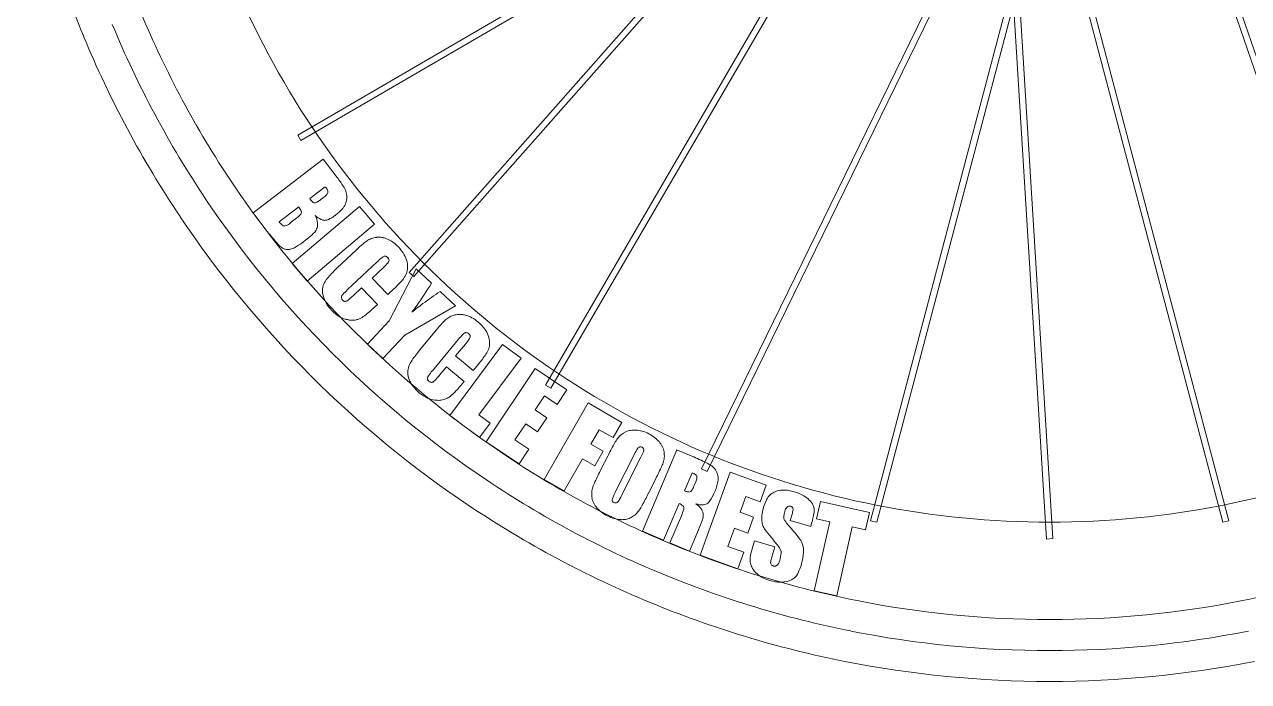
# Model space of a CAD drawing. Extents: x 3 to 469, y 9 to 280.
# Drawn here: x 281.1 to 392.3, y 8.7 to 68.4 of the extents above; entities that cross this region are included whole.
import ezdxf

# ---------------------------------------------------------------- set-up
doc = ezdxf.new("R2010")
doc.units = 0
doc.layers.add('Layer_1', color=7, linetype='Continuous', lineweight=0, true_color=0xffffff)

msp = doc.modelspace()

# ---------------------------------------------------------------- linework, layer by layer
at = {"layer": 'Layer_1', "color": 7, "true_color": 0xffffff}
for p, q in [((316.04, 45.88), (369.11, 105.95)), ((369.53, 105.57), (316.46, 45.5)), ((328.44, 35.63), (368.77, 104.9)), ((369.26, 104.61), (328.93, 35.35)), ((405.41, 27.81), (379.36, 103.61)), ((379.9, 103.8), (405.94, 28)), ((373.99, 21.64), (369.04, 101.64)), ((369.6, 101.68), (374.55, 21.68)), ((357.99, 23.31), (378.45, 100.8)), ((379, 100.66), (358.54, 23.16)), ((390.01, 23.16), (369.55, 100.66)), ((370.09, 100.8), (390.55, 23.31)), ((342.62, 28.03), (377.8, 100.04)), ((378.31, 99.79), (343.12, 27.78)), ((305.91, 58.37), (375.17, 98.7)), ((375.45, 98.21), (306.19, 57.88)), ((306.19, 57.88), (305.91, 58.37)), ((301.87, 51.29), (308.24, 56.16)), ((308.24, 56.16), (309.51, 54.51)), ((308.42, 53.67), (307, 52.59)), ((303.33, 49.37), (301.87, 51.29)), ((306.01, 51.83), (304.23, 50.47)), ((305.42, 46.68), (311.54, 51.87)), ((311.54, 51.87), (312.89, 50.28)), ((305.24, 50.38), (305.83, 50.83)), ((312.89, 50.28), (306.77, 45.09)), ((306.9, 49.03), (306.32, 48.58)), ((309.51, 46.3), (311.22, 47.91)), ((313.13, 46.84), (310.42, 44.29)), ((306.77, 45.09), (305.42, 46.68)), ((312.68, 45.37), (313.7, 46.33)), ((314.24, 41.48), (316.67, 46.21)), ((316.46, 45.5), (316.04, 45.88)), ((316.67, 46.21), (318.07, 44.9)), ((314.11, 43.86), (312.68, 45.37)), ((310.99, 43.79), (311.72, 44.47)), ((311.72, 44.47), (313.15, 42.96)), ((314.66, 44.38), (314.11, 43.86)), ((318.86, 44.15), (320.26, 42.84)), ((313.15, 42.96), (312.92, 42.74)), ((320.26, 42.84), (315.64, 40.16)), ((312.25, 39.36), (314.24, 41.48)), ((315.64, 40.16), (313.65, 38.04)), ((317.01, 38.83), (318.51, 40.63)), ((313.65, 38.04), (312.25, 39.36)), ((320.54, 39.81), (318.15, 36.94)), ((319.75, 32.88), (324.53, 39.32)), ((320.27, 38.3), (321.16, 39.37)), ((324.53, 39.32), (326.21, 38.08)), ((321.87, 36.97), (320.27, 38.3)), ((326.21, 38.08), (322.39, 32.93)), ((318.78, 36.52), (319.43, 37.29)), ((319.43, 37.29), (321.03, 35.96)), ((322.36, 37.55), (321.87, 36.97)), ((323.03, 30.48), (327.5, 37.15)), ((327.5, 37.15), (330.38, 35.21)), ((321.03, 35.96), (320.83, 35.72)), ((328.93, 35.35), (328.44, 35.63)), ((328.34, 34.65), (327.49, 33.39)), ((329.49, 33.88), (328.34, 34.65)), ((330.38, 35.21), (329.49, 33.88)), ((327.49, 33.39), (328.57, 32.66)), ((328.31, 27.06), (332.32, 34.01)), ((332.32, 34.01), (335.38, 32.25)), ((322.45, 30.88), (319.75, 32.88)), ((322.39, 32.93), (323.4, 32.17)), ((328.57, 32.66), (327.72, 31.39)), ((323.4, 32.17), (322.45, 30.88)), ((326.64, 32.12), (325.66, 30.66)), ((327.72, 31.39), (326.64, 32.12)), ((333.32, 31.58), (332.56, 30.27)), ((334.58, 30.86), (333.32, 31.58)), ((335.38, 32.25), (334.58, 30.86)), ((326.03, 28.47), (323.03, 30.48)), ((325.66, 30.66), (326.93, 29.8)), ((332.56, 30.27), (333.68, 29.62)), ((326.93, 29.8), (326.03, 28.47)), ((331.8, 28.94), (330.12, 26.02)), ((332.92, 28.3), (331.8, 28.94)), ((333.68, 29.62), (332.92, 28.3)), ((333.47, 27.95), (334.09, 29.18)), ((336.52, 29.36), (334.84, 26.02)), ((335.45, 25.78), (337.11, 29.07)), ((337.24, 22.37), (340.38, 29.75)), ((340.38, 29.75), (341.74, 29.17)), ((343.12, 27.78), (342.62, 28.03)), ((330.12, 26.02), (328.31, 27.06)), ((338.4, 27.01), (337.79, 25.78)), ((341.76, 27.67), (341.07, 26.03)), ((341.93, 26.45), (342.1, 26.85)), ((342.5, 20.16), (345.22, 27.71)), ((345.22, 27.71), (348.49, 26.53)), ((348.49, 26.53), (347.95, 25.02)), ((340.58, 24.88), (339.16, 21.55)), ((346.64, 25.5), (346.12, 24.07)), ((347.95, 25.02), (346.64, 25.5)), ((353.08, 23.48), (353.43, 25.04)), ((353.43, 25.04), (357.88, 24.04)), ((339.74, 21.3), (340.79, 23.76)), ((346.12, 24.07), (347.35, 23.62)), ((347.35, 23.62), (346.83, 22.18)), ((350.68, 23.33), (350.85, 23.9)), ((354.29, 23.21), (353.08, 23.48)), ((357.88, 24.04), (357.53, 22.47)), ((339.16, 21.55), (337.24, 22.37)), ((342.35, 22.49), (341.53, 20.54)), ((345.61, 22.63), (345.01, 20.97)), ((346.83, 22.18), (345.61, 22.63)), ((352.54, 22.78), (350.68, 23.33)), ((352.63, 23.09), (352.54, 22.78)), ((352.87, 16.94), (354.29, 23.21)), ((356.32, 22.75), (354.91, 16.49)), ((357.53, 22.47), (356.32, 22.75)), ((358.54, 23.16), (357.99, 23.31)), ((390.55, 23.31), (390.01, 23.16)), ((341.53, 20.54), (339.74, 21.3)), ((347.27, 20.96), (347.42, 21.47)), ((347.42, 21.47), (349.28, 20.92)), ((374.55, 21.68), (373.99, 21.64)), ((345.91, 18.94), (342.5, 20.16)), ((345.01, 20.97), (346.45, 20.45)), ((346.45, 20.45), (345.91, 18.94)), ((349.28, 20.92), (349, 19.98)), ((354.91, 16.49), (352.87, 16.94))]:
    msp.add_line(p, q, dxfattribs=at)
for centre, radius, start, end in [((373.4, 103.39), 94.12, 191.2116, 202.5213), ((373.98, 103.62), 80.25, 202.5247, 213.7887), ((373.94, 103.61), 89.07, 202.5247, 213.7887), ((373.93, 103.61), 91.88, 202.5213, 213.787), ((373.92, 103.61), 94.69, 202.5213, 213.787), ((374.6, 104.04), 81, 213.7887, 236.2131), ((374.64, 104.08), 89.9, 213.7887, 236.2131), ((305.49, 51.49), 3.66, 31.6167, 36.6277), ((308.18, 53.15), 0.495, 17.976, 31.6167), ((301.81, 48.62), 9.69, 31.6093, 37.4108), ((307.69, 52.24), 2.79, 20.7828, 31.6093), ((374.65, 104.09), 92.74, 213.787, 236.2114), ((297.2, 44.58), 12.66, 38.6279, 39.2466), ((304.46, 50.38), 3.36, 37.4279, 38.6279), ((307.78, 52.92), 0.818, 217.4052, 235.7984), ((303.78, 58.48), 7.32, 301.8888, 307.4136), ((306.48, 54.95), 2.87, 307.4126, 314.802), ((308.11, 53.31), 0.559, 314.802, 331.6046), ((308.19, 53.27), 0.475, 331.6095, 350.7151), ((308.42, 53.23), 0.236, 350.7151, 17.9634), ((308.96, 52.72), 1.42, 0.2514, 20.7801), ((308.78, 52.72), 1.6, 340.924, 0.2514), ((304, 50.38), 2.47, 25.3044, 35.8021), ((306.02, 51.33), 0.241, 317.2013, 351.8314), ((306.01, 51.33), 0.249, 351.802, 25.3044), ((307.46, 52.45), 0.242, 235.7984, 270), ((307.43, 52.62), 0.416, 278.5668, 301.8888), ((306.25, 55.01), 5, 307.4121, 319.0438), ((308.95, 52.67), 1.43, 319.0438, 340.9159), ((374.66, 104.1), 95.58, 213.787, 236.2114), ((305.81, 51.76), 2.04, 219.1326, 231.0779), ((304.71, 50.39), 0.294, 231.0779, 262.9268), ((304.7, 50.45), 0.349, 270, 297.3456), ((303.7, 52.39), 2.54, 297.3456, 307.4108), ((304.05, 53.16), 2.93, 307.414, 317.2013), ((309.29, 53.2), 2.8, 230.4368, 243.6276), ((305.23, 50), 2.51, 8.4787, 24.6997), ((306.79, 50.23), 0.928, 341.6362, 8.4787), ((308.39, 51.38), 0.767, 243.6276, 268.974), ((308.38, 51.39), 0.774, 270, 295.0286), ((307.39, 53.52), 3.12, 295.0286, 307.4113), ((314.95, 58.26), 14.62, 217.413, 222.3201), ((304.77, 51.81), 3.51, 307.4134, 319.9069), ((306.56, 50.3), 1.17, 319.9069, 341.6365), ((313.31, 46.99), 2.09, 96.8533, 110.1992), ((313.27, 47.33), 1.75, 93.4193, 96.8616), ((313.27, 47.31), 1.77, 90, 93.4193), ((313.27, 47.25), 1.83, 77.7973, 90), ((313.15, 46.71), 2.38, 67.1098, 77.7973), ((305.39, 49.55), 1.69, 222.3201, 236.7696), ((305.05, 49.04), 1.08, 236.7713, 252.8655), ((305.01, 48.92), 0.953, 252.8655, 270), ((305.01, 48.99), 1.03, 270, 276.2744), ((305, 49.13), 1.17, 276.2744, 282.1529), ((304.94, 49.43), 1.47, 282.1497, 298.6976), ((303.1, 52.78), 5.29, 298.6976, 307.411), ((324.22, 34.07), 18.99, 130.5989, 133.215), ((315.01, 44.82), 4.83, 125.4099, 130.5989), ((313.14, 47.44), 1.61, 110.1992, 125.4099), ((313.11, 46.62), 2.48, 54.1204, 67.1094), ((312.51, 45.78), 3.52, 43.2167, 54.1204), ((312.2, 45.5), 3.93, 30.0403, 43.2167), ((317.93, 41.73), 7.01, 128.2794, 133.2148), ((314.03, 46.68), 0.711, 112.7347, 128.2794), ((309.04, 51.28), 6.8, 313.2145, 318.3353), ((313.87, 47.07), 0.289, 101.852, 112.7409), ((313.86, 47.11), 0.244, 90, 101.852), ((313.86, 47.11), 0.247, 62.0762, 90), ((313.72, 46.85), 0.536, 43.2115, 62.0762), ((313.8, 46.93), 0.427, 16.1349, 43.215), ((313.76, 47.08), 0.478, 318.3353, 337.727), ((314, 46.98), 0.216, 337.7263, 16.1349), ((313.69, 46.36), 2.21, 12.4375, 30.0403), ((313.74, 46.37), 2.16, 354.6818, 12.4377), ((316.86, 38.48), 10.73, 133.2156, 139.4762), ((313.54, 46.79), 2.48, 319.6463, 332.5666), ((314.5, 46.3), 1.4, 332.5705, 354.6818), ((309.68, 44.23), 1.51, 151.523, 173.862), ((310.91, 43.56), 2.91, 139.4762, 151.5172), ((307.83, 51.65), 9.97, 313.2151, 319.6463), ((251.37, 87.26), 79.02, 325.8485, 327.5777), ((310.02, 44.19), 1.85, 173.862, 193.9983), ((310.43, 44.3), 2.27, 194.0001, 210.8015), ((310.12, 43.61), 0.243, 154.1536, 193.3394), ((310.29, 43.65), 0.411, 193.3394, 223.2176), ((310.52, 43.42), 0.682, 138.3214, 154.161), ((314.89, 39.53), 6.53, 133.2159, 138.3214), ((305.79, 49.32), 7.59, 308.2666, 313.2175), ((352.52, -4.81), 59.42, 124.5089, 126.3555), ((312.04, 45.26), 4.15, 210.8015, 223.2146), ((311.44, 44.69), 3.32, 223.2172, 238.0102), ((310.32, 43.68), 0.456, 223.2103, 242.9929), ((310.23, 43.49), 0.247, 242.9929, 270), ((310.21, 43.56), 0.316, 281.07, 291.0683), ((310.1, 43.86), 0.632, 291.0478, 308.2666), ((304.33, 51.88), 12.54, 307.5762, 313.2168), ((333.35, 21.24), 27.08, 126.3555, 129.0911), ((309.19, 48.04), 9.15, 320.7646, 325.8485), ((310.84, 43.74), 2.2, 238.0102, 256.2251), ((310.98, 44.3), 2.77, 256.2231, 262.5579), ((310.88, 43.54), 2.01, 262.5579, 270), ((310.88, 43.23), 1.7, 270, 281.6526), ((310.95, 42.89), 1.35, 281.6526, 294.7056), ((310.51, 43.86), 2.42, 294.7065, 307.5762), ((333.1, 28.5), 18.98, 137.6465, 140.2631), ((322.64, 38.03), 4.83, 132.4564, 137.6465), ((320.47, 40.4), 1.61, 117.2452, 132.4564), ((320.69, 39.98), 2.09, 103.8976, 117.2452), ((320.61, 40.31), 1.75, 96.8548, 103.904), ((320.62, 40.21), 1.85, 90, 96.8548), ((320.62, 40.09), 1.97, 81.6425, 90), ((320.55, 39.61), 2.46, 74.1541, 81.6425), ((320.55, 39.59), 2.48, 61.1675, 74.1553), ((320.05, 38.68), 3.52, 50.2655, 61.1675), ((319.78, 38.36), 3.93, 37.0856, 50.2624), ((325.93, 35.32), 7.02, 135.3252, 140.2587), ((321.45, 39.76), 0.711, 119.7838, 135.3252), ((321.23, 40.13), 0.282, 105.4826, 119.7922), ((321.22, 40.17), 0.241, 90, 105.4826), ((321.22, 40.14), 0.265, 66.4092, 90), ((321.11, 39.87), 0.561, 50.2547, 66.4092), ((321.19, 39.98), 0.427, 23.1773, 50.2641), ((321.38, 40.06), 0.216, 344.7595, 23.1773), ((321.15, 39.4), 2.21, 19.4826, 37.0856), ((321.2, 39.41), 2.16, 1.7278, 19.4848), ((315.93, 43.72), 6.8, 320.2624, 325.3829), ((321.13, 40.13), 0.478, 325.3829, 344.7759), ((320.95, 39.81), 2.48, 326.6949, 339.6153), ((321.96, 39.44), 1.4, 339.6153, 1.7278), ((318.73, 36.29), 2.91, 146.5242, 158.5689), ((325.26, 31.97), 10.73, 140.2619, 146.5242), ((314.69, 43.93), 9.97, 320.2632, 326.6949), ((317.43, 36.8), 1.51, 158.5656, 180.9075), ((317.77, 36.8), 1.85, 180.9075, 201.0455), ((323.17, 32.77), 6.53, 140.2615, 145.3681), ((374.18, 103.42), 80.25, 236.2131, 247.4787), ((318.16, 36.95), 2.27, 201.0455, 217.8482), ((317.95, 36.23), 0.243, 161.2066, 200.3835), ((318.36, 36.09), 0.682, 145.3681, 161.2121), ((318.11, 36.29), 0.411, 200.3835, 230.2596), ((318.15, 36.34), 0.476, 230.2696, 247.0888), ((318.06, 36.14), 0.258, 247.0888, 270), ((318.06, 36.13), 0.249, 270, 284.7856), ((318.05, 36.19), 0.308, 284.7856, 298.0823), ((317.89, 36.47), 0.632, 298.0955, 315.3119), ((312.95, 41.37), 7.59, 315.3119, 320.2624), ((311.19, 43.73), 12.54, 314.6226, 320.2632), ((319.65, 38.1), 4.15, 217.8482, 230.2617), ((319.12, 37.47), 3.32, 230.2621, 245.056), ((318.3, 36.53), 2.42, 301.7536, 314.6226), ((318.65, 36.45), 2.2, 245.056, 263.2711), ((318.73, 37.14), 2.89, 263.2653, 266.4836), ((318.7, 36.67), 2.42, 266.4836, 270), ((318.7, 36.23), 1.98, 270, 284.3877), ((318.85, 35.63), 1.36, 284.3877, 301.7526), ((336.56, 29.58), 1.98, 117.5173, 132.0241), ((336.48, 29.74), 1.81, 103.3167, 117.5148), ((336.53, 29.5), 2.05, 90, 103.3167), ((336.53, 29.27), 2.28, 88.4858, 90), ((336.53, 29.17), 2.38, 87.0037, 88.4858), ((336.53, 29.13), 2.42, 73.9518, 86.9861), ((336.21, 28.01), 3.59, 63.2571, 73.9518), ((336.24, 28.08), 3.51, 52.8916, 63.2541), ((366.25, 12.97), 36.01, 151.3363, 153.2554), ((340.19, 27.22), 6.31, 146.7496, 151.3363), ((336.52, 29.63), 1.92, 132.0241, 146.7503), ((336.78, 28.8), 2.61, 40.8623, 52.8916), ((337.2, 29.15), 2.06, 25.8267, 40.8643), ((337.4, 29.25), 1.84, 9.8818, 25.8267), ((374.17, 103.38), 89.07, 236.2131, 247.4787), ((341.29, 26.96), 5.34, 146.6914, 153.2547), ((337.08, 29.73), 0.303, 118.8687, 146.6914), ((337.09, 29.72), 0.31, 105.0818, 118.8718), ((337.07, 29.77), 0.259, 90, 105.0818), ((337.07, 29.76), 0.271, 75.5613, 90), ((331.27, 32.01), 6.53, 333.2531, 338.1637), ((337.05, 29.66), 0.372, 63.249, 75.5613), ((337.07, 29.71), 0.316, 32.1419, 63.2597), ((337.15, 29.76), 0.224, 355.0327, 32.1419), ((336.82, 29.79), 0.555, 338.1637, 355.0621), ((337.41, 29.2), 1.83, 340.0975, 355.3645), ((337.22, 29.22), 2.02, 355.3645, 9.8847), ((331.47, 5.05), 26.22, 63.7266, 66.9441), ((374, 102.97), 79.77, 247.4787, 258.7884), ((374.54, 102.97), 79.77, 281.2133, 292.5247), ((365.69, 11.72), 36.08, 153.2558, 155.2204), ((306.21, 43.23), 36.05, 333.2535, 335.2195), ((333.63, 30.57), 5.85, 335.2195, 340.1004), ((341.57, 25.5), 3.41, 54.8037, 63.7266), ((342.78, 27.21), 1.32, 32.6423, 54.8004), ((342.6, 27.1), 1.53, 12.0961, 32.6423), ((374.17, 103.37), 91.88, 236.2114, 247.4753), ((338.25, 24.38), 5.86, 155.2204, 160.0974), ((341.18, 26.3), 1.49, 53.5076, 66.9411), ((341.85, 27.21), 0.358, 25.9025, 53.5076), ((340.84, 27.39), 1.38, 336.9433, 352.1571), ((341.92, 27.24), 0.287, 352.1571, 25.8909), ((339.58, 27.71), 4.6, 336.9436, 349.4014), ((342.73, 27.12), 1.4, 349.4014, 12.0989), ((334.47, 25.75), 1.84, 160.0973, 175.3151), ((334.68, 25.73), 2.04, 175.3151, 189.7395), ((344.24, 21.28), 10.53, 153.2554, 157.048), ((326.01, 30.53), 10.57, 329.4498, 333.2546), ((305.41, 42.09), 36.25, 331.3401, 333.2537), ((341.82, 27.81), 1.94, 246.947, 255.2153), ((341.49, 26.53), 0.609, 255.2153, 270), ((341.52, 26.13), 0.209, 281.4546, 324.2441), ((339.84, 27.34), 2.27, 324.2441, 336.9438), ((339.24, 27.86), 4.97, 326.4294, 336.9458), ((349.85, 24.62), 1.44, 134.5224, 153.4851), ((349.79, 24.68), 1.35, 114.6121, 134.5249), ((350.03, 24.17), 1.92, 97.9181, 114.6121), ((350.07, 23.86), 2.23, 93.8524, 97.9164), ((350.09, 23.61), 2.48, 90, 93.8524), ((350.09, 23.32), 2.77, 80.9003, 90), ((349.88, 22.03), 4.08, 73.4065, 80.9003), ((349.83, 21.85), 4.27, 62.6187, 73.4024), ((350.62, 23.38), 2.54, 48.628, 62.6187), ((374.17, 103.36), 94.69, 236.2114, 247.4753), ((334.46, 25.7), 1.83, 189.742, 205.8275), ((334.65, 25.79), 2.03, 205.8275, 221.0731), ((335.13, 25.14), 0.63, 157.048, 172.6027), ((334.72, 25.2), 0.219, 172.5928, 211.5963), ((334.81, 25.25), 0.329, 211.5963, 243.2641), ((334.84, 25.32), 0.403, 243.2553, 255.0911), ((334.81, 25.18), 0.255, 255.0911, 270), ((334.81, 25.14), 0.22, 270, 294.8875), ((334.77, 25.22), 0.309, 294.8875, 315.825), ((334.4, 25.58), 0.828, 315.8228, 329.4498), ((331.69, 27.73), 6.3, 326.7496, 331.3401), ((340, 23.53), 1.47, 51.0325, 66.9445), ((340.78, 24.49), 0.236, 10.6386, 51.0325), ((340.63, 24.46), 0.383, 344.1658, 10.6286), ((342.92, 27.35), 2.63, 252.105, 259.6017), ((340.37, 22.55), 2.88, 40.623, 53.0024), ((342.69, 26.11), 1.37, 259.6017, 270), ((342.69, 25.73), 0.991, 270, 283.8555), ((342.77, 25.39), 0.638, 283.8555, 301.1476), ((342.65, 25.59), 0.872, 301.1503, 326.4294), ((353.24, 22.93), 5.23, 153.4851, 163.403), ((350.72, 24.18), 0.483, 130.8772, 151.6239), ((350.63, 24.29), 0.345, 111.2292, 130.8735), ((350.61, 24.33), 0.296, 90, 111.2292), ((350.61, 24.29), 0.339, 81.1883, 90), ((350.6, 24.2), 0.436, 73.4179, 81.1883), ((350.62, 24.26), 0.372, 48.918, 73.3999), ((350.72, 24.37), 0.222, 17.0882, 48.918), ((350.9, 23.7), 2.12, 32.2161, 48.6261), ((351.84, 24.29), 1.01, 8.2987, 32.2161), ((374.27, 104.34), 81.16, 258.7884, 270), ((374.27, 104.34), 81.16, 270, 281.2133), ((335.1, 26.18), 2.63, 221.0726, 232.9984), ((335.65, 26.92), 3.55, 232.9984, 243.2551), ((335.69, 26.98), 3.62, 243.254, 253.8491), ((335.36, 25.84), 2.43, 253.8491, 266.7814), ((335.35, 25.74), 2.33, 266.7688, 268.3658), ((335.35, 25.63), 2.23, 268.3658, 270), ((335.35, 25.43), 2.03, 270, 283.3384), ((335.4, 25.21), 1.8, 283.3384, 297.517), ((335.32, 25.37), 1.98, 297.5145, 312.0241), ((335.35, 25.33), 1.92, 312.0241, 326.7521), ((336.13, 25.74), 5.06, 336.9445, 344.1658), ((322.23, 31.05), 21.87, 336.9447, 339.4896), ((341.99, 23.93), 0.756, 16.3183, 40.623), ((340.94, 23.63), 1.85, 6.1116, 16.312), ((341.66, 23.79), 1.13, 339.4896, 350.706), ((341.97, 23.74), 0.812, 350.7065, 6.1116), ((350.01, 23.55), 1.92, 172.4548, 185.5164), ((350.4, 23.59), 2.32, 185.5237, 196.3671), ((352.06, 23.28), 4, 163.4038, 172.4548), ((352.27, 23.51), 2.18, 163.4042, 173.7445), ((350.81, 23.67), 0.71, 173.7445, 191.9228), ((350.66, 23.62), 0.56, 190.4525, 213.5119), ((351.61, 23.71), 1.49, 151.6239, 163.4025), ((348.04, 24.74), 2.93, 343.3987, 351.4314), ((350.65, 24.35), 0.292, 351.4314, 17.0989), ((345.96, 25.07), 6.96, 343.4047, 351.1818), ((351.41, 24.23), 1.45, 351.1818, 8.2984), ((349.49, 23.32), 1.37, 196.3671, 210.4868), ((350.75, 24.07), 2.83, 210.487, 217.4044), ((365.28, 35.18), 21.12, 217.4044, 219.9366), ((353.03, 25.19), 3.4, 213.5119, 222.822), ((340.87, 13.97), 13.14, 35.6683, 42.6539), ((337.05, 11.46), 15.75, 36.7816, 40.1629), ((349.92, 20.47), 2.01, 17.7487, 35.6683), ((373.97, 102.89), 88.53, 247.4787, 258.7884), ((349.34, 19.73), 2.3, 170.8974, 183.8186), ((353.8, 19.02), 6.81, 163.4043, 170.8974), ((348.42, 19.97), 1.54, 25.9686, 36.7816), ((346.45, 20.67), 3.42, 343.4041, 354.9221), ((349.32, 20.42), 0.544, 354.9221, 24.0975), ((346.39, 20.92), 5.53, 343.4034, 355.3364), ((350.32, 20.6), 1.58, 355.3364, 17.7496), ((374.57, 102.89), 88.53, 281.2133, 292.5247), ((348.27, 19.66), 1.22, 183.8155, 207.2068), ((349, 20.04), 2.05, 207.2068, 225.2413), ((352.03, 19.08), 3.16, 163.4004, 171.4102), ((349.25, 19.49), 0.354, 171.4102, 195.4999), ((349.14, 19.46), 0.237, 195.497, 229.1546), ((349.28, 19.62), 0.451, 229.1546, 253.4062), ((349.29, 19.66), 0.483, 253.3928, 261.1369), ((349.27, 19.54), 0.369, 261.1369, 270), ((349.27, 19.49), 0.316, 270, 291.4034), ((349.26, 19.53), 0.357, 291.4034, 311.5372), ((349.14, 19.66), 0.533, 311.5397, 331.5945), ((348.26, 20.13), 1.53, 331.5945, 343.4031), ((346.53, 20.88), 5.39, 334.3933, 343.4029), ((373.96, 102.87), 91.33, 247.4753, 258.7867), ((349.25, 20.29), 2.41, 225.243, 240.8928), ((349.91, 21.47), 3.76, 240.8928, 253.4024), ((349.94, 21.57), 3.86, 253.4054, 261.11), ((349.85, 19.97), 2.25, 278.9931, 294.6817), ((350.32, 18.94), 1.11, 294.6817, 317.0896), ((350.06, 19.18), 1.47, 317.0847, 334.3933), ((349.79, 20.62), 2.9, 261.11, 270), ((349.79, 20.41), 2.69, 270, 274.4146), ((349.81, 20.22), 2.5, 274.4146, 278.9955), ((373.95, 102.84), 94.12, 247.4753, 258.7867), ((374.27, 104.41), 90.09, 258.7884, 270), ((374.27, 104.41), 90.09, 270, 281.2133), ((374.27, 104.43), 92.93, 258.7867, 270), ((374.27, 104.43), 92.93, 270, 281.2116), ((374.27, 104.46), 95.77, 258.7867, 270), ((374.27, 104.46), 95.77, 270, 281.2116)]:
    msp.add_arc(centre, radius, start, end, dxfattribs=at)

doc.saveas('drawing.dxf')
